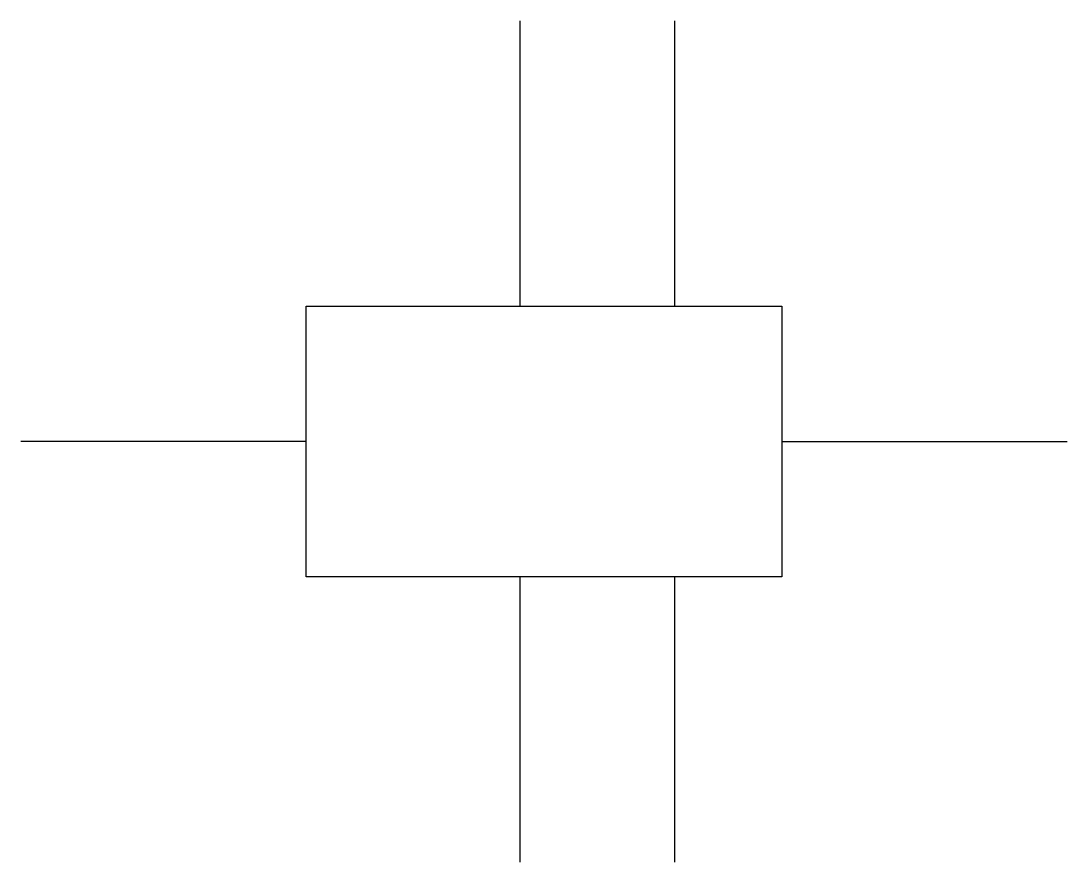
# Model space of a CAD drawing. Header units: inches. Extents: x -3.67 to 0, y -1.47 to 1.47.
import ezdxf

# ---------------------------------------------------------------- set-up
doc = ezdxf.new("R2010")
doc.units = ezdxf.units.IN
doc.header["$MEASUREMENT"] = 0
doc.layers.add('SEPTICAD', color=7, linetype='Continuous')

msp = doc.modelspace()

# ---------------------------------------------------------------- linework, layer by layer
at = {"layer": 'SEPTICAD'}
for points in [[(-1.9167, 0.474), (-1.9167, 0.974), (-1.9167, 1.474)], [(-1.375, 0.474), (-1.375, 0.974), (-1.375, 1.474)], [(-2.6667, 0.474), (-1, 0.474), (-1, -0.474), (-2.6667, -0.474), (-2.6667, 0.474)], [(-2.6667, 0), (-3.1667, 0), (-3.6667, 0)], [(-1, 0), (-0.5, 0), (0, 0)], [(-1.9167, -1.474), (-1.9167, -0.974), (-1.9167, -0.474)], [(-1.375, -1.474), (-1.375, -0.974), (-1.375, -0.474)]]:
    msp.add_lwpolyline(points, dxfattribs=at)

doc.saveas('drawing.dxf')
